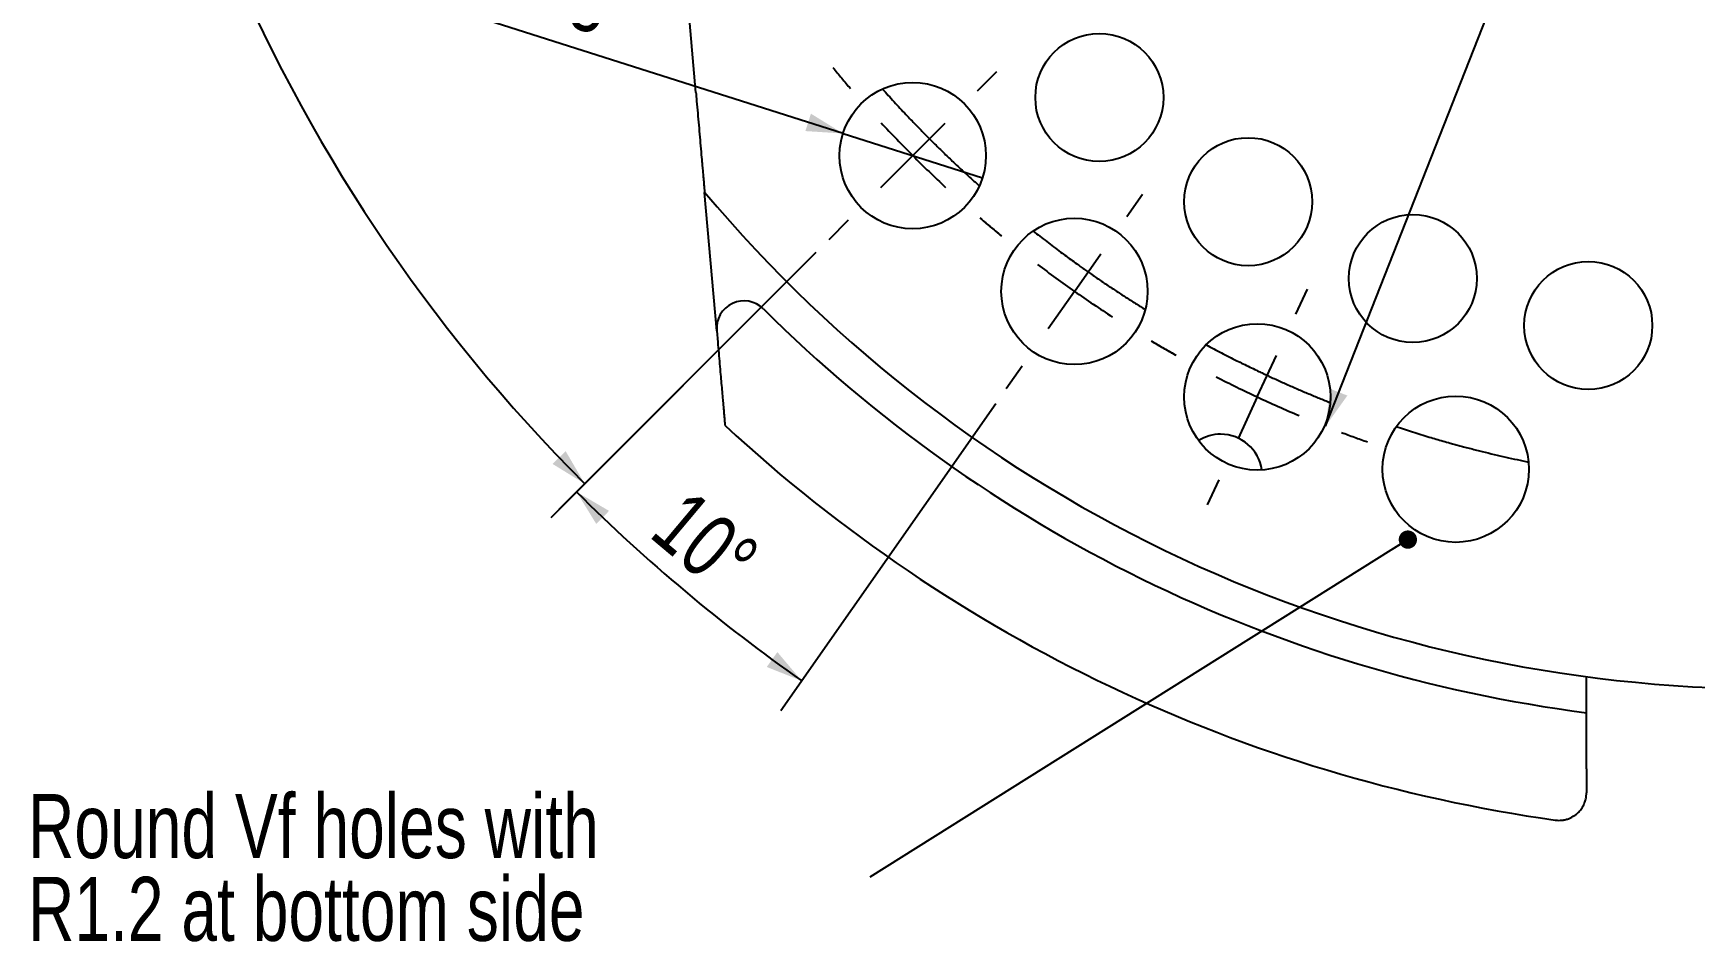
# Model space of a CAD drawing. Header units: millimetres. Extents: x 8 to 867, y 8 to 585.
# Drawn here: x 639.8 to 730.7, y 478.4 to 528.1 of the extents above; entities that cross this region are included whole.
import ezdxf

# ---------------------------------------------------------------- set-up
doc = ezdxf.new("R2010")
doc.units = ezdxf.units.MM
doc.linetypes.add('CENTERX2', pattern=[20.32, 12.7, -2.54, 2.54, -2.54])
for name, color, linetype in [('CENTERLINE', 4, 'CENTERX2'), ('DIMENSIONS', 2, 'Continuous'), ('TEXT', 2, 'Continuous')]:
    doc.layers.add(name, color=color, linetype=linetype)
doc.layers.add('OUTLINE', color=7, linetype='Continuous', lineweight=25)
doc.styles.add('SLDTEXTSTYLE0', font='TXT', dxfattribs={"width": 0.75})
doc.dimstyles.new('SLDDIMSTYLE18', dxfattribs={"dimtxt": 0.18, "dimasz": 1, "dimexe": 0, "dimexo": 0.0625, "dimgap": 0, "dimtad": 0, "dimtih": 1, "dimtoh": 1, "dimdec": 0, "dimrnd": 1e-09, "dimzin": 0, "dimdsep": 46, "dimtxsty": 'Standard', "dimblk1": 'DOT', "dimblk2": 'DOT', "dimsah": 1, "dimcen": 0.09, "dimadec": 0, "dimazin": 0, "dimtfac": 1, "dimtdec": 0, "dimtofl": 0, "dimtmove": 0, "dimatfit": 3, "dimldrblk": 'DOT', "dimfxl": 0, "dimfrac": 2, "dimtolj": 1, "dimtzin": 0, "dimarcsym": 0})
doc.dimstyles.new('SLDDIMSTYLE34', dxfattribs={"dimtxt": 3.5, "dimasz": 2, "dimexe": 0, "dimexo": 0.0625, "dimgap": 0.875, "dimtad": 1, "dimrnd": 1e-09, "dimzin": 12, "dimdsep": 46, "dimtxsty": 'SLDTEXTSTYLE0', "dimblk1": 'NONE', "dimsah": 1, "dimcen": 0, "dimadec": 0, "dimazin": 3, "dimtfac": 1, "dimtmove": 0, "dimatfit": 3, "dimldrblk": 'NONE', "dimfxl": 0, "dimfrac": 2, "dimtolj": 1, "dimtzin": 12, "dimarcsym": 0})
doc.dimstyles.new('SLDDIMSTYLE35', dxfattribs={"dimtxt": 3.5, "dimasz": 2, "dimexe": 0, "dimexo": 0.0625, "dimgap": 0.875, "dimtad": 1, "dimrnd": 1e-09, "dimzin": 12, "dimdsep": 46, "dimtxsty": 'SLDTEXTSTYLE0', "dimsah": 1, "dimcen": 0, "dimadec": 0, "dimazin": 3, "dimtfac": 1, "dimtofl": 0, "dimtmove": 0, "dimatfit": 3, "dimfxl": 0, "dimfrac": 2, "dimtolj": 1, "dimtzin": 12, "dimarcsym": 0})
doc.dimstyles.new('SLDDIMSTYLE9', dxfattribs={"dimtxt": 3.5, "dimasz": 2, "dimexe": 0, "dimexo": 0.0625, "dimgap": 0.875, "dimtad": 1, "dimdec": 4, "dimzin": 12, "dimdsep": 46, "dimtxsty": 'SLDTEXTSTYLE0', "dimsah": 1, "dimcen": 0.09, "dimazin": 3, "dimtfac": 1, "dimtofl": 0, "dimtmove": 0, "dimatfit": 3, "dimfxl": 0, "dimfrac": 2, "dimtolj": 1, "dimtzin": 12, "dimarcsym": 0})

# ---------------------------------------------------------------- blocks, each defined once
blk = doc.blocks.new('_D_88')
at = {"layer": 'DIMENSIONS'}
for p, q in [((682.659, 568.209), (641.161, 568.209)), ((682.631, 516.06), (668.581, 502.01))]:
    blk.add_line(p, q, dxfattribs=at)
blk.add_arc((734.78, 568.209), 91.619, 180, 225, dxfattribs=at)
for points in [[(643.161, 568.209), (642.683, 566.203), (643.683, 566.214)], [(669.995, 503.424), (668.954, 505.203), (668.239, 504.504)]]:
    blk.add_solid(points, dxfattribs=at)
at = {"layer": 'DIMENSIONS', "insert": (652.956, 538.126), "char_height": 3.5, "attachment_point": 1, "rotation": 292.5, "style": 'SLDTEXTSTYLE0'}
blk.add_mtext('45°', dxfattribs=at)
blk = doc.blocks.new('_D_89')
at = {"layer": 'DIMENSIONS'}
for p, q in [((682.631, 516.06), (668.135, 501.564)), ((692.479, 507.796), (680.721, 491.004))]:
    blk.add_line(p, q, dxfattribs=at)
blk.add_arc((734.78, 568.209), 92.249, 225, 235, dxfattribs=at)
for points in [[(669.55, 502.979), (670.629, 501.222), (671.329, 501.937)], [(681.868, 492.642), (680.533, 494.214), (679.951, 493.401)]]:
    blk.add_solid(points, dxfattribs=at)
at = {"layer": 'DIMENSIONS', "insert": (675.687, 503.26), "char_height": 3.5, "attachment_point": 1, "rotation": 320, "style": 'SLDTEXTSTYLE0'}
blk.add_mtext('10°', dxfattribs=at)
blk = doc.blocks.new('_D_90')
at = {"layer": 'DIMENSIONS'}
for q in [(663.545, 529.122), (691.746, 520.15)]:
    blk.add_line((684.122, 522.576), q, dxfattribs=at)
blk.add_solid([(684.122, 522.576), (682.368, 523.658), (682.065, 522.706)], dxfattribs=at)
at = {"layer": 'DIMENSIONS', "char_height": 3.5, "attachment_point": 1, "rotation": 342.35172, "style": 'SLDTEXTSTYLE0'}
for s, insert in [('%%c', (664.906, 533.4)), ('8', (669.952, 531.851))]:
    blk.add_mtext(s, dxfattribs=dict(at, insert=insert))
blk = doc.blocks.new('_None')
blk = doc.blocks.new('_D_91')
at = {"layer": 'DIMENSIONS'}
blk.add_line((710.508, 506.565), (734.78, 568.209), dxfattribs=at)
blk.add_solid([(710.508, 506.565), (711.706, 508.243), (710.776, 508.609)], dxfattribs=at)
at = {"layer": 'DIMENSIONS', "insert": (720.026, 542.993), "char_height": 3.5, "attachment_point": 1, "rotation": 68.50831, "style": 'SLDTEXTSTYLE0'}
blk.add_mtext('R66,25', dxfattribs=at)
blk = doc.blocks.new('SW_NOTE_14')
at = {"layer": 'TEXT', "color": 0, "char_height": 3.5, "attachment_point": 1, "style": 'SLDTEXTSTYLE0'}
for s, insert in [('Round Vf holes with', (-46.032, 4.54)), ('R1.2 at bottom side', (-46.032, 0.014))]:
    blk.add_mtext(s, dxfattribs=dict(at, insert=insert))
blk = doc.blocks.new('_Dot')
at = {"color": 0, "linetype": 'ByBlock', "lineweight": -2}
blk.add_line((-0.5, 0), (-1, 0), dxfattribs=at)
at = {"color": 0, "linetype": 'ByBlock', "const_width": 0.5}
blk.add_lwpolyline([(-0.25, 0, 1), (0.25, 0, 1)], format="xyb", close=True, dxfattribs=at)
blk = doc.blocks.new('SW_CENTERMARKSYMBOL_0')
at = {"layer": 'CENTERLINE', "color": 0}
for p, q in [((0, 5), (0, 15)), ((0, 0), (0, 2.5)), ((-5, 0), (-15, 0)), ((0, 0), (-2.5, 0)), ((0, 0), (0, -2.5)), ((0, 0), (2.5, 0)), ((5, 0), (15, 0)), ((0, -5), (0, -79.579))]:
    blk.add_line(p, q, dxfattribs=at)
blk = doc.blocks.new('SW_CENTERMARKSYMBOL_2')
at = {"layer": 'CENTERLINE', "color": 0}
for p, q in [((3.536, 3.536), (4.596, 4.596)), ((0, 0), (1.768, 1.768)), ((0, 0), (-1.768, -1.768)), ((11.714, -3.327), (12.575, -2.099)), ((-3.536, -3.536), (-4.596, -4.596)), ((8.846, -7.423), (10.28, -5.375)), ((8.846, -7.423), (7.412, -9.471)), ((20.96, -8.666), (21.594, -7.306)), ((5.979, -11.519), (5.118, -12.747)), ((18.847, -13.197), (19.904, -10.931)), ((18.847, -13.197), (17.791, -15.463)), ((16.734, -17.729), (16.1, -19.088))]:
    blk.add_line(p, q, dxfattribs=at)
for start, end in [(219.37853, 220.67579), (222.8379, 225), (225, 227.1621), (229.32421, 230.62147), (229.37853, 230.67579), (232.8379, 235), (235, 237.1621), (239.32421, 240.62147), (239.37853, 240.67579), (242.8379, 245), (245, 247.1621), (249.32421, 250.62147)]:
    blk.add_arc((46.846, 46.846), 66.25, start, end, dxfattribs=at)

msp = doc.modelspace()

# ---------------------------------------------------------------- linework, layer by layer
at = {"layer": 'OUTLINE'}
for p, q in [((676.07622, 524.81662), (672.2799, 568.20876)), ((677.21603, 511.78856), (676.55403, 519.35522)), ((677.21603, 511.78856), (677.27031, 511.168)), ((724.7799, 490.90286), (724.7799, 492.86953)), ((724.7799, 487.82842), (724.7799, 490.90286))]:
    msp.add_line(p, q, dxfattribs=at)
for centre, radius in [((698.141, 524.54423), 3.5), ((687.93407, 521.36294), 4), ((706.2799, 518.84532), 3.5), ((715.28475, 514.64628), 3.5), ((696.78046, 513.93994), 4), ((724.88195, 512.07472), 3.5), ((706.78144, 508.16587), 4), ((717.63314, 504.21618), 4)]:
    msp.add_circle(centre, radius, dxfattribs=at)
for centre, radius, start, end in [((734.7799, 568.20876), 76, 219.9913068, 320.0086932), ((678.71032, 511.91929), 1.5, 45.1121311, 185), ((734.7799, 568.20876), 77.95, 225.1121311, 262.6293632), ((734.7799, 568.20876), 84, 227.1648716, 261.9872223), ((704.774, 503.86091), 2.27072, 90, 122.0955902), ((704.774, 503.86091), 2.27072, 7.9044098, 90)]:
    msp.add_arc(centre, radius, start, end, dxfattribs=at)
for points, knots in [([(676.07622, 524.81662), (676.0853, 524.71276), (676.11355, 524.3899), (676.16092, 523.84862), (676.21838, 523.19167), (676.2756, 522.53766), (676.33228, 521.88984), (676.37829, 521.36396), (676.4139, 520.95691), (676.44444, 520.60778), (676.47141, 520.29953), (676.49433, 520.03754), (676.51184, 519.83733), (676.52863, 519.64553), (676.54231, 519.48911), (676.55137, 519.38559), (676.55252, 519.37243), (676.55311, 519.36574)], [0, 0, 0, 0, 0.045913508, 0.142735961, 0.239547709, 0.338400183, 0.437221124, 0.537086802, 0.587748984, 0.638402146, 0.716214037, 0.756030157, 0.795832221, 0.847600919, 0.900575213, 0.949419307, 1, 1, 1, 1]), ([(686.28227, 525.00595), (686.49093, 524.77363), (686.90819, 524.30904), (687.42802, 523.75144), (687.82835, 523.32994), (688.10227, 523.0451), (688.35308, 522.78748), (688.5782, 522.55869), (688.77331, 522.36207), (688.9854, 522.15011), (689.21082, 521.92705), (689.44581, 521.69685), (689.76271, 521.38953), (690.15937, 521.01057), (690.63414, 520.56625), (691.1043, 520.13459), (691.41953, 519.85226), (691.57709, 519.71114)], [0, 0, 0, 0, 0.13105206, 0.26207147, 0.31431845, 0.36656874, 0.41868961, 0.45247535, 0.48634019, 0.52005069, 0.56136081, 0.60288325, 0.64437344, 0.73315684, 0.82204493, 0.9110529, 1, 1, 1, 1]), ([(694.52115, 517.24078), (694.76698, 517.04821), (695.25858, 516.66314), (695.86733, 516.20428), (696.33478, 515.8587), (696.65399, 515.62576), (696.94573, 515.41559), (697.20716, 515.22939), (697.43345, 515.06962), (697.67912, 514.89772), (697.93985, 514.71718), (698.21125, 514.53129), (698.5767, 514.28367), (699.03313, 513.97934), (699.57785, 513.62422), (700.11582, 513.28075), (700.47529, 513.05745), (700.65496, 512.94584)], [0, 0, 0, 0, 0.13105208, 0.26207157, 0.31431853, 0.36656857, 0.41868955, 0.45247528, 0.48633964, 0.52005042, 0.56136069, 0.60288336, 0.64437319, 0.73315675, 0.82204489, 0.91105281, 1, 1, 1, 1]), ([(677.27031, 511.168), (677.2877, 510.96933), (677.32249, 510.57166), (677.3743, 509.9795), (677.42268, 509.42651), (677.46732, 508.91629), (677.50799, 508.45138), (677.54314, 508.04964), (677.57275, 507.71116), (677.59716, 507.43208), (677.62016, 507.16923), (677.6406, 506.93573), (677.65665, 506.75215), (677.66701, 506.63383), (677.66837, 506.61825), (677.66905, 506.61046)], [0, 0, 0, 0, 0.09936215, 0.19888949, 0.29819554, 0.38210515, 0.46616452, 0.54995971, 0.61061148, 0.67138148, 0.73194053, 0.80034324, 0.86866642, 0.93435495, 1, 1, 1, 1]), ([(703.98327, 511.02423), (704.2588, 510.87729), (704.8098, 510.58343), (705.48899, 510.23725), (706.00934, 509.97809), (706.36415, 509.80412), (706.68795, 509.64781), (706.97774, 509.50982), (707.22834, 509.39178), (707.50013, 509.26515), (707.78825, 509.13263), (708.0878, 508.9967), (708.4907, 508.81629), (708.99305, 508.59584), (709.59116, 508.34071), (710.1806, 508.09588), (710.57338, 507.93839), (710.7697, 507.85967)], [0, 0, 0, 0, 0.13105201, 0.26207131, 0.31431822, 0.36656856, 0.41868932, 0.45247515, 0.48633994, 0.52005028, 0.56136076, 0.60288331, 0.64437322, 0.733157, 0.82204479, 0.91105294, 1, 1, 1, 1]), ([(714.38113, 506.54522), (714.67799, 506.44835), (715.27165, 506.25464), (716.00063, 506.03165), (716.55808, 505.86679), (716.93771, 505.75707), (717.28374, 505.65936), (717.59309, 505.5738), (717.86037, 505.50106), (718.15002, 505.42355), (718.45677, 505.34308), (718.77538, 505.26123), (719.20349, 505.15353), (719.73648, 505.02365), (720.36981, 504.87627), (720.99281, 504.7375), (721.40697, 504.65061), (721.61398, 504.60718)], [0, 0, 0, 0, 0.13105219, 0.26207135, 0.31431845, 0.36656861, 0.41868935, 0.45247519, 0.48633999, 0.52005044, 0.56136081, 0.60288306, 0.64437298, 0.73315704, 0.82204477, 0.9110529, 1, 1, 1, 1]), ([(724.7799, 487.82842), (724.7799, 487.68243), (724.7799, 487.38731), (724.7799, 486.94217), (724.7799, 486.65944), (724.7799, 486.51421)], [0, 0, 0, 0, 0.32254917, 0.65202028, 1, 1, 1, 1]), ([(723.07081, 485.02886), (723.07291, 485.02856), (723.13733, 485.01953), (723.26528, 485.01034), (723.45696, 485.0205), (723.64984, 485.056), (723.87923, 485.13061), (724.08976, 485.24242), (724.27529, 485.38715), (724.42365, 485.53504), (724.57212, 485.73464), (724.69034, 485.98164), (724.76529, 486.24474), (724.77498, 486.42351), (724.7799, 486.51421)], [0, 0, 0, 0, 0.002912729, 0.089315419, 0.175716294, 0.264181917, 0.352636089, 0.493203725, 0.56531675, 0.637413306, 0.737258924, 0.839630979, 0.91863644, 1, 1, 1, 1])]:
    msp.add_open_spline(points, degree=3, knots=knots, dxfattribs=at)

# ---------------------------------------------------------------- block references
at = {"layer": 'CENTERLINE'}
for name, p in [('SW_CENTERMARKSYMBOL_0', (734.7799, 568.20876)), ('SW_CENTERMARKSYMBOL_2', (687.93407, 521.36294))]:
    msp.add_blockref(name, p, dxfattribs=at)
at = {"layer": 'TEXT'}
msp.add_blockref('SW_NOTE_14', (685.5803, 481.9104), dxfattribs=at)

# ---------------------------------------------------------------- dimensions: what is measured, and where the dimension line sits
at = {"layer": 'DIMENSIONS'}
for base, line2, picture, middle in [((650.13486, 533.14764), ((697.2299, 568.20876), (683.65928, 568.20876)), '_D_88', (650.13486, 533.14764)), ((675.48307, 497.54156), ((693.05221, 508.61545), (700.50871, 519.26443)), '_D_89', (675.48307, 497.54156))]:
    dim = msp.add_angular_dim_2l(base=base, line1=((683.33788, 516.76674), (692.53027, 525.95913)), line2=line2, dimstyle='SLDDIMSTYLE9', dxfattribs=at)
    dim.commit()
    dim.dimension.update_dxf_attribs({"geometry": picture, "text_midpoint": middle, "dimtype": 162})
dim = msp.add_radius_dim(center=(734.7799, 568.20876), mpoint=(710.50813, 506.56508), dimstyle='SLDDIMSTYLE35', dxfattribs=at)
dim.commit()
dim.dimension.update_dxf_attribs({"geometry": '_D_91', "text_midpoint": (726.79053, 547.91794), "dimtype": 164})
dim = msp.add_diameter_dim_2p(p1=(691.74582, 520.15025), p2=(684.12233, 522.57563), dimstyle='SLDDIMSTYLE34', dxfattribs=at)
dim.commit()
dim.dimension.update_dxf_attribs({"geometry": '_D_90', "text_midpoint": (667.12234, 527.98413), "dimtype": 163})

# ---------------------------------------------------------------- leaders
at = {"layer": 'TEXT'}
msp.add_leader([(715.01388, 500.36715), (685.5803, 481.9104)], dimstyle='SLDDIMSTYLE18', dxfattribs=at)

doc.saveas('drawing.dxf')
